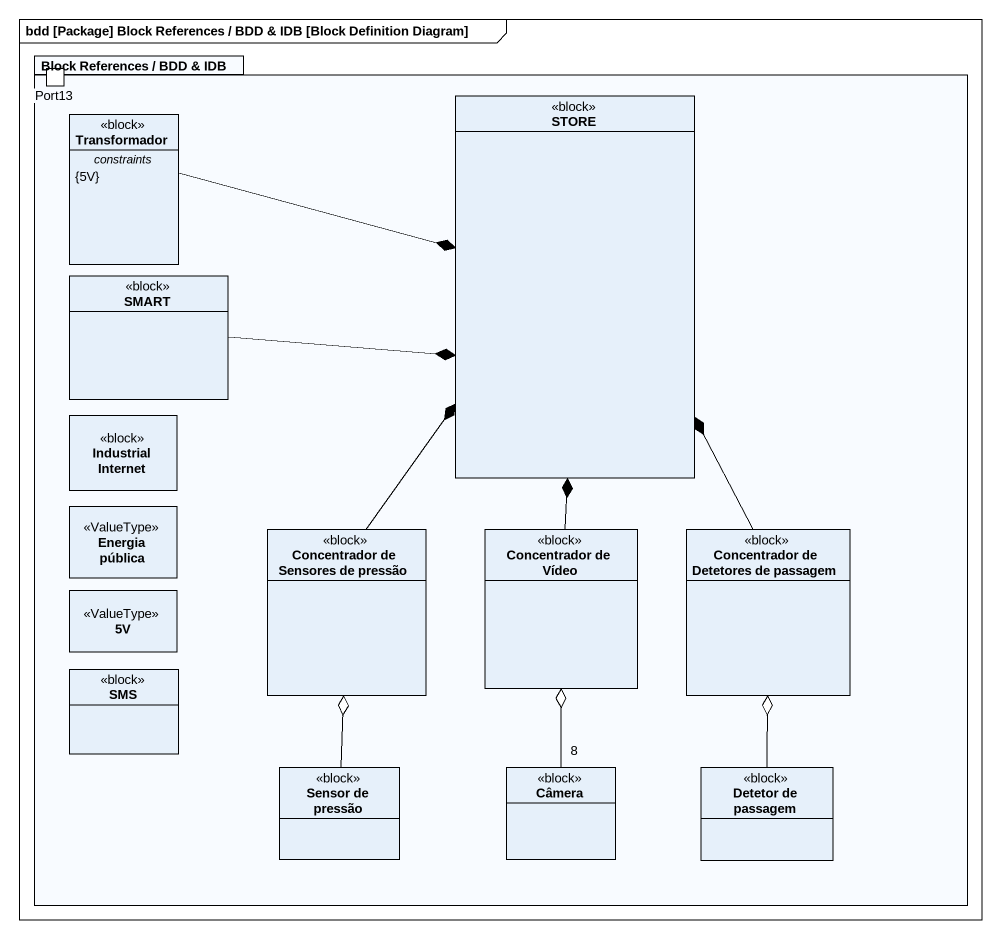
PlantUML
@startuml
mainframe bdd [Package] Block References / BDD & IDB [Block Definition Diagram]
allowmixing
hide circle
hide empty members
package "Block References / BDD & IDB" as Block_References_BDD_IDB {
  class Transformador <<block>> {
    -- constraints --
    {5V}
  }
  class STORE <<block>>
  class SMART <<block>>
  class "Industrial Internet" as Industrial_Internet <<block>>
  class "Energia pública" as Energia_pública <<ValueType>>
  class "Concentrador de Sensores de pressão" as Concentrador_de_Sensores_de <<block>>
  class "Concentrador de Vídeo" as Concentrador_de_Vídeo <<block>>
  rectangle "Concentrador de Detetores de passagem" as Concentrador_de_Detetores <<block>> {
    port Port13
  }
  class "5V" as c5V <<ValueType>>
  class SMS <<block>>
  class "Sensor de pressão" as Sensor_de_pressão <<block>>
  class Câmera <<block>>
  class "Detetor de passagem" as Detetor_de_passagem <<block>>
}
Transformador -right-* STORE
SMART -right-* STORE
Concentrador_de_Sensores_de -up-* STORE
Concentrador_de_Vídeo -up-* STORE
Concentrador_de_Detetores -up-* STORE
Sensor_de_pressão -up-o Concentrador_de_Sensores_de
Câmera "8" -up-o Concentrador_de_Vídeo
Detetor_de_passagem -up-o Concentrador_de_Detetores
@enduml
